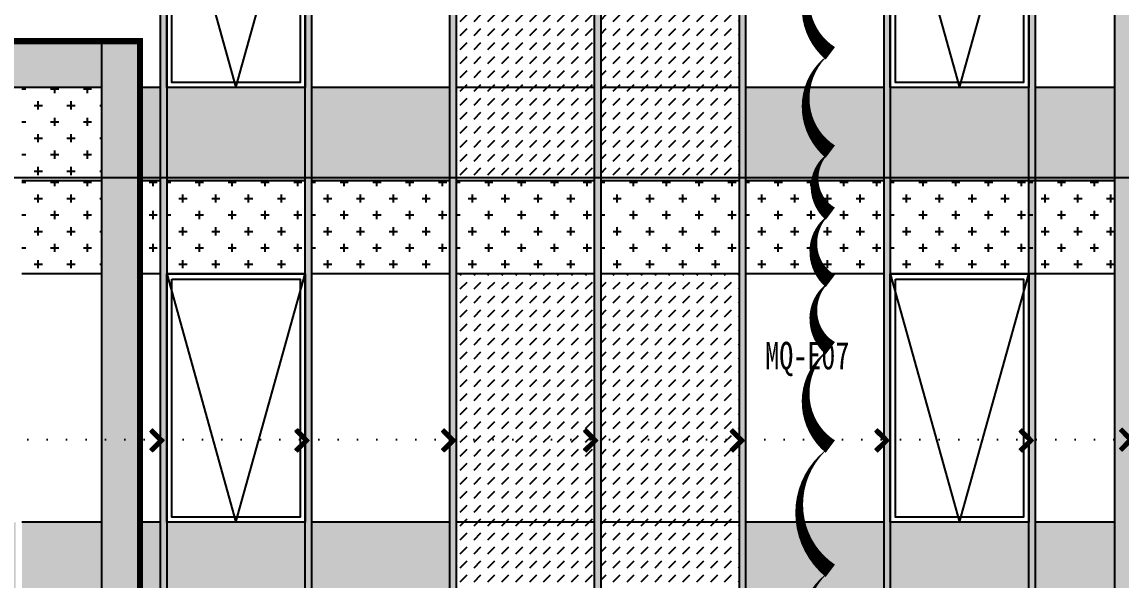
# Model space of a CAD drawing. Extents: x -863035 to 270371, y -8918 to 240488.
# Drawn here: x -272190 to -261558, y 39859 to 45260 of the extents above; entities that cross this region are included whole.
import ezdxf

# ---------------------------------------------------------------- set-up
doc = ezdxf.new("R2010")
doc.units = 0
doc.header["$LTSCALE"] = 1000
doc.header["$MEASUREMENT"] = 0
doc.linetypes.add('109-34 轴网$0$L1$0$$AUDIT_BAD_LTYPE1', pattern=[0])
doc.linetypes.add('DOT2', pattern=[0.125, 0, -0.125])
for name, color, linetype in [('01-标注_符号', 200, 'Continuous'), ('05-填充_156', 156, 'Continuous'), ('05-填充_18', 18, 'Continuous'), ('05-填充_天正', 26, 'Continuous'), ('A-C_窗', 140, 'Continuous'), ('D_铝板', 181, 'Continuous'), ('E-立面', 255, 'Continuous'), ('E-立面轮廓', 241, 'Continuous')]:
    doc.layers.add(name, color=color, linetype=linetype)
doc.layers.add('04-不打印_辅助线', color=165, linetype='Continuous', plot=False)
doc.layers.add('DIM_MODI', color=6, linetype='Continuous', plot=False)
doc.styles.add('_TCH_LABEL', font='', dxfattribs={"width": 0.75})
doc.styles.add('logo-3', font='', dxfattribs={"width": 0.8})
doc.styles.get('_TCH_LABEL').set_extended_font_data('SimSun')
doc.styles.get('logo-3').set_extended_font_data('SimSun')
doc.dimstyles.new('副本 ISO-1', dxfattribs={"dimtxt": 2.5, "dimasz": 1.5, "dimexe": 1.25, "dimexo": 0.625, "dimtad": 1, "dimdec": 0, "dimtxsty": 'logo-3', "dimblk": 'ARCHTICK', "dimcen": 2.5, "dimdle": 1, "dimadec": 0, "dimazin": 0, "dimtfac": 1, "dimtdec": 0, "dimtix": 1, "dimtmove": 0, "dimatfit": 3, "dimldrblk": 'AR', "dimfxl": 0, "dimarcsym": 0})
pattern_1 = [(45, (56279.99, 19107.46), (4e-14, 134.70384), [95.25, -95.25])]
pattern_2 = [(45, (56279.99, 23307.46), (4e-14, 134.70384), [95.25, -95.25])]

# ---------------------------------------------------------------- blocks, each defined once
blk = doc.blocks.new('A$C2DDF4F07')
at = {"layer": 'A-C_窗'}
for points in [[(0, 2400), (1340, 2400), (1340, 0), (0, 0)], [(50, 2350), (1290, 2350), (1290, 50), (50, 50)]]:
    blk.add_lwpolyline(points, close=True, dxfattribs=at)
blk.add_lwpolyline([(0, 2400), (670, 0), (1340, 2400)], dxfattribs=at)
blk = doc.blocks.new('*U31')
at = {"layer": '05-填充_18'}
h = blk.add_hatch(color=256, dxfattribs=at)
h.dxf.hatch_style = 1
h.paths.add_polyline_path([(60, -12790), (0, -12790), (0, 310), (60, 310)])
blk.add_lwpolyline([(60, -12790), (0, -12790), (0, 310), (60, 310)], close=True)
blk = doc.blocks.new('*U23')
at = {"layer": '05-填充_18'}
h = blk.add_hatch(color=256, dxfattribs=at)
h.dxf.hatch_style = 1
h.paths.add_polyline_path([(60, -15050), (0, -15050), (0, 310), (60, 310)])
blk.add_lwpolyline([(60, -15050), (0, -15050), (0, 310), (60, 310)], close=True)
blk = doc.blocks.new('_ArchTick')
at = {"color": 0, "linetype": 'ByBlock', "const_width": 0.4}
blk.add_lwpolyline([(-0.5, -0.5), (0.5, 0.5)], dxfattribs=at)
blk = doc.blocks.new('*X7')
at = {"color": 0}
for p, q in [((-1012.3116, 1692.7221), (-1012.3116, 1692.7226)), ((-1012.3115, 1692.7227), (-1012.2838, 1692.7227)), ((-1012.3111, 1692.7217), (-1012.2828, 1692.7217)), ((-1012.3106, 1692.7211), (-1012.3106, 1692.7236)), ((-1012.3105, 1692.7237), (-1012.2848, 1692.7237)), ((-1012.3101, 1692.7207), (-1012.2818, 1692.7207)), ((-1012.3096, 1692.7201), (-1012.3096, 1692.7246)), ((-1012.3095, 1692.7247), (-1012.2858, 1692.7247)), ((-1012.3091, 1692.7197), (-1012.2808, 1692.7197)), ((-1012.3086, 1692.7191), (-1012.3086, 1692.7256)), ((-1012.3085, 1692.7257), (-1012.2868, 1692.7257)), ((-1012.3081, 1692.7187), (-1012.2798, 1692.7187)), ((-1012.3076, 1692.7181), (-1012.3076, 1692.7266)), ((-1012.3075, 1692.7267), (-1012.2878, 1692.7267)), ((-1012.3071, 1692.7177), (-1012.2788, 1692.7177)), ((-1012.3066, 1692.7171), (-1012.3066, 1692.7276)), ((-1012.3065, 1692.7277), (-1012.2888, 1692.7277)), ((-1012.3061, 1692.7167), (-1012.2778, 1692.7167)), ((-1012.3056, 1692.7161), (-1012.3056, 1692.7286)), ((-1012.3055, 1692.7287), (-1012.2898, 1692.7287)), ((-1012.3051, 1692.7157), (-1012.2768, 1692.7157)), ((-1012.3046, 1692.7151), (-1012.3046, 1692.7296)), ((-1012.3045, 1692.7297), (-1012.2908, 1692.7297)), ((-1012.3041, 1692.7147), (-1012.2758, 1692.7147)), ((-1012.3036, 1692.7141), (-1012.3036, 1692.7306)), ((-1012.3035, 1692.7307), (-1012.2918, 1692.7307)), ((-1012.3031, 1692.7137), (-1012.2748, 1692.7137)), ((-1012.3026, 1692.7131), (-1012.3026, 1692.7316)), ((-1012.3025, 1692.7317), (-1012.2928, 1692.7317)), ((-1012.3021, 1692.7127), (-1012.2738, 1692.7127)), ((-1012.3016, 1692.7121), (-1012.3016, 1692.7326)), ((-1012.3015, 1692.7327), (-1012.2938, 1692.7327)), ((-1012.3011, 1692.7117), (-1012.2728, 1692.7117)), ((-1012.3006, 1692.7111), (-1012.3006, 1692.7336)), ((-1012.3005, 1692.7337), (-1012.2948, 1692.7337)), ((-1012.3001, 1692.7107), (-1012.2718, 1692.7107)), ((-1012.2996, 1692.7101), (-1012.2996, 1692.7346)), ((-1012.2995, 1692.7347), (-1012.2958, 1692.7347)), ((-1012.2991, 1692.7097), (-1012.2708, 1692.7097)), ((-1012.2986, 1692.7091), (-1012.2986, 1692.7356)), ((-1012.2985, 1692.7357), (-1012.2968, 1692.7357)), ((-1012.2981, 1692.7087), (-1012.2698, 1692.7087)), ((-1012.2976, 1692.7081), (-1012.2976, 1692.7364)), ((-1012.2971, 1692.7077), (-1012.2688, 1692.7077)), ((-1012.2966, 1692.7071), (-1012.2966, 1692.7354)), ((-1012.2961, 1692.7067), (-1012.2678, 1692.7067)), ((-1012.2956, 1692.7061), (-1012.2956, 1692.7344)), ((-1012.2951, 1692.7057), (-1012.2668, 1692.7057)), ((-1012.2946, 1692.7051), (-1012.2946, 1692.7334)), ((-1012.2936, 1692.7041), (-1012.2936, 1692.7324)), ((-1012.2926, 1692.7031), (-1012.2926, 1692.7314)), ((-1012.2916, 1692.7021), (-1012.2916, 1692.7304)), ((-1012.2906, 1692.7011), (-1012.2906, 1692.7294)), ((-1012.2896, 1692.7001), (-1012.2896, 1692.7284)), ((-1012.2886, 1692.6991), (-1012.2886, 1692.7274)), ((-1012.2876, 1692.6981), (-1012.2876, 1692.7264)), ((-1012.2866, 1692.6971), (-1012.2866, 1692.7254)), ((-1012.2856, 1692.6961), (-1012.2856, 1692.7244)), ((-1012.2846, 1692.6951), (-1012.2846, 1692.7234)), ((-1012.2836, 1692.6941), (-1012.2836, 1692.7224)), ((-1012.2826, 1692.6931), (-1012.2826, 1692.7214)), ((-1012.2816, 1692.6921), (-1012.2816, 1692.7204)), ((-1012.2806, 1692.6911), (-1012.2806, 1692.7194)), ((-1012.2796, 1692.6901), (-1012.2796, 1692.7184)), ((-1012.2786, 1692.6891), (-1012.2786, 1692.7174)), ((-1012.2776, 1692.6881), (-1012.2776, 1692.7164)), ((-1012.2766, 1692.6871), (-1012.2766, 1692.7154)), ((-1012.2756, 1692.6861), (-1012.2756, 1692.7144)), ((-1012.2746, 1692.6851), (-1012.2746, 1692.7134)), ((-1012.2736, 1692.6841), (-1012.2736, 1692.7124)), ((-1012.2726, 1692.6831), (-1012.2726, 1692.7114)), ((-1012.2716, 1692.6821), (-1012.2716, 1692.7104)), ((-1012.2706, 1692.6811), (-1012.2706, 1692.7094)), ((-1012.2696, 1692.6801), (-1012.2696, 1692.7084)), ((-1012.2686, 1692.6791), (-1012.2686, 1692.7074)), ((-1012.2676, 1692.6781), (-1012.2676, 1692.7064)), ((-1012.2666, 1692.6771), (-1012.2666, 1692.7054)), ((-1012.2941, 1692.7047), (-1012.2658, 1692.7047)), ((-1012.2931, 1692.7037), (-1012.2648, 1692.7037)), ((-1012.2921, 1692.7027), (-1012.2638, 1692.7027)), ((-1012.2911, 1692.7017), (-1012.2628, 1692.7017)), ((-1012.2901, 1692.7007), (-1012.2618, 1692.7007)), ((-1012.2896, 1692.6397), (-1012.2613, 1692.6397)), ((-1012.2896, 1692.6114), (-1012.2896, 1692.6397)), ((-1012.2891, 1692.6997), (-1012.2608, 1692.6997)), ((-1012.2886, 1692.6407), (-1012.2603, 1692.6407)), ((-1012.2886, 1692.6124), (-1012.2886, 1692.6407)), ((-1012.2881, 1692.6987), (-1012.2598, 1692.6987)), ((-1012.2876, 1692.6417), (-1012.2593, 1692.6417)), ((-1012.2876, 1692.6134), (-1012.2876, 1692.6417)), ((-1012.2871, 1692.6977), (-1012.2588, 1692.6977)), ((-1012.2866, 1692.6427), (-1012.2583, 1692.6427)), ((-1012.2866, 1692.6144), (-1012.2866, 1692.6427)), ((-1012.2861, 1692.6967), (-1012.2578, 1692.6967)), ((-1012.2856, 1692.6437), (-1012.2573, 1692.6437)), ((-1012.2856, 1692.6154), (-1012.2856, 1692.6437)), ((-1012.2851, 1692.6957), (-1012.2568, 1692.6957)), ((-1012.2846, 1692.6447), (-1012.2563, 1692.6447)), ((-1012.2846, 1692.6164), (-1012.2846, 1692.6447)), ((-1012.2841, 1692.6947), (-1012.2558, 1692.6947)), ((-1012.2836, 1692.6457), (-1012.2553, 1692.6457)), ((-1012.2836, 1692.6174), (-1012.2836, 1692.6457)), ((-1012.2831, 1692.6937), (-1012.2548, 1692.6937)), ((-1012.2826, 1692.6467), (-1012.2543, 1692.6467)), ((-1012.2826, 1692.6184), (-1012.2826, 1692.6467)), ((-1012.2821, 1692.6927), (-1012.2538, 1692.6927)), ((-1012.2816, 1692.6477), (-1012.2533, 1692.6477)), ((-1012.2816, 1692.6194), (-1012.2816, 1692.6477)), ((-1012.2811, 1692.6917), (-1012.2528, 1692.6917)), ((-1012.2806, 1692.6487), (-1012.2523, 1692.6487)), ((-1012.2806, 1692.6204), (-1012.2806, 1692.6487)), ((-1012.2801, 1692.6907), (-1012.2518, 1692.6907)), ((-1012.2796, 1692.6497), (-1012.2513, 1692.6497)), ((-1012.2796, 1692.6214), (-1012.2796, 1692.6497)), ((-1012.2791, 1692.6897), (-1012.2508, 1692.6897)), ((-1012.2786, 1692.6507), (-1012.2503, 1692.6507)), ((-1012.2786, 1692.6224), (-1012.2786, 1692.6507)), ((-1012.2781, 1692.6887), (-1012.2498, 1692.6887)), ((-1012.2776, 1692.6517), (-1012.2493, 1692.6517)), ((-1012.2776, 1692.6234), (-1012.2776, 1692.6517)), ((-1012.2771, 1692.6877), (-1012.2488, 1692.6877)), ((-1012.2766, 1692.6527), (-1012.2483, 1692.6527)), ((-1012.2766, 1692.6244), (-1012.2766, 1692.6527)), ((-1012.2761, 1692.6867), (-1012.2478, 1692.6867)), ((-1012.2756, 1692.6537), (-1012.2473, 1692.6537)), ((-1012.2756, 1692.6254), (-1012.2756, 1692.6537)), ((-1012.2751, 1692.6857), (-1012.2468, 1692.6857)), ((-1012.2746, 1692.6547), (-1012.2463, 1692.6547)), ((-1012.2746, 1692.6264), (-1012.2746, 1692.6547)), ((-1012.2741, 1692.6847), (-1012.2458, 1692.6847)), ((-1012.2736, 1692.6557), (-1012.2453, 1692.6557)), ((-1012.2736, 1692.6274), (-1012.2736, 1692.6557)), ((-1012.2731, 1692.6837), (-1012.2448, 1692.6837)), ((-1012.2726, 1692.6567), (-1012.2443, 1692.6567)), ((-1012.2726, 1692.6284), (-1012.2726, 1692.6567)), ((-1012.2721, 1692.6827), (-1012.2438, 1692.6827)), ((-1012.2716, 1692.6577), (-1012.2433, 1692.6577)), ((-1012.2716, 1692.6294), (-1012.2716, 1692.6577)), ((-1012.2711, 1692.6817), (-1012.2428, 1692.6817)), ((-1012.2706, 1692.6587), (-1012.2423, 1692.6587)), ((-1012.2706, 1692.6304), (-1012.2706, 1692.6587)), ((-1012.2701, 1692.6807), (-1012.2418, 1692.6807)), ((-1012.2696, 1692.6597), (-1012.2413, 1692.6597)), ((-1012.2696, 1692.6314), (-1012.2696, 1692.6597)), ((-1012.2691, 1692.6797), (-1012.2408, 1692.6797)), ((-1012.2686, 1692.6607), (-1012.2403, 1692.6607)), ((-1012.2686, 1692.6324), (-1012.2686, 1692.6607)), ((-1012.2681, 1692.6787), (-1012.2398, 1692.6787)), ((-1012.2676, 1692.6617), (-1012.2393, 1692.6617)), ((-1012.2676, 1692.6334), (-1012.2676, 1692.6617)), ((-1012.2671, 1692.6777), (-1012.2388, 1692.6777)), ((-1012.2666, 1692.6627), (-1012.2383, 1692.6627)), ((-1012.2666, 1692.6344), (-1012.2666, 1692.6627)), ((-1012.2661, 1692.6767), (-1012.2378, 1692.6767)), ((-1012.2656, 1692.6761), (-1012.2656, 1692.7044)), ((-1012.2656, 1692.6637), (-1012.2373, 1692.6637)), ((-1012.2656, 1692.6354), (-1012.2656, 1692.6637)), ((-1012.2651, 1692.6757), (-1012.2368, 1692.6757)), ((-1012.2646, 1692.6751), (-1012.2646, 1692.7034)), ((-1012.2646, 1692.6647), (-1012.2363, 1692.6647)), ((-1012.2646, 1692.6364), (-1012.2646, 1692.6647)), ((-1012.2641, 1692.6747), (-1012.2358, 1692.6747)), ((-1012.2636, 1692.6741), (-1012.2636, 1692.7024)), ((-1012.2636, 1692.6657), (-1012.2353, 1692.6657)), ((-1012.2636, 1692.6374), (-1012.2636, 1692.6657)), ((-1012.2631, 1692.6737), (-1012.2348, 1692.6737)), ((-1012.2626, 1692.6731), (-1012.2626, 1692.7014)), ((-1012.2626, 1692.6667), (-1012.2343, 1692.6667)), ((-1012.2626, 1692.6384), (-1012.2626, 1692.6667)), ((-1012.2621, 1692.6727), (-1012.2338, 1692.6727)), ((-1012.2616, 1692.6721), (-1012.2616, 1692.7004)), ((-1012.2616, 1692.6677), (-1012.2333, 1692.6677)), ((-1012.2616, 1692.6394), (-1012.2616, 1692.6677)), ((-1012.2611, 1692.6717), (-1012.2328, 1692.6717)), ((-1012.2606, 1692.6711), (-1012.2606, 1692.6994)), ((-1012.2606, 1692.6687), (-1012.2323, 1692.6687)), ((-1012.2606, 1692.6404), (-1012.2606, 1692.6687)), ((-1012.2601, 1692.6707), (-1012.2318, 1692.6707)), ((-1012.2596, 1692.6701), (-1012.2596, 1692.6984)), ((-1012.2596, 1692.6697), (-1012.2313, 1692.6697)), ((-1012.2596, 1692.6414), (-1012.2596, 1692.6697)), ((-1012.2586, 1692.6424), (-1012.2586, 1692.6974)), ((-1012.2576, 1692.6434), (-1012.2576, 1692.6964)), ((-1012.2566, 1692.6444), (-1012.2566, 1692.6954)), ((-1012.2556, 1692.6454), (-1012.2556, 1692.6944)), ((-1012.2546, 1692.6464), (-1012.2546, 1692.6934)), ((-1012.2536, 1692.6474), (-1012.2536, 1692.6924)), ((-1012.2526, 1692.6484), (-1012.2526, 1692.6914)), ((-1012.2516, 1692.6494), (-1012.2516, 1692.6904)), ((-1012.2506, 1692.6504), (-1012.2506, 1692.6894)), ((-1012.2496, 1692.6514), (-1012.2496, 1692.6884)), ((-1012.2486, 1692.6524), (-1012.2486, 1692.6874)), ((-1012.2476, 1692.6534), (-1012.2476, 1692.6864)), ((-1012.2466, 1692.6544), (-1012.2466, 1692.6854)), ((-1012.2456, 1692.6554), (-1012.2456, 1692.6844)), ((-1012.2446, 1692.6564), (-1012.2446, 1692.6834)), ((-1012.2436, 1692.6574), (-1012.2436, 1692.6824)), ((-1012.2426, 1692.6584), (-1012.2426, 1692.6814)), ((-1012.2416, 1692.6594), (-1012.2416, 1692.6804)), ((-1012.2406, 1692.6604), (-1012.2406, 1692.6794)), ((-1012.2396, 1692.6614), (-1012.2396, 1692.6784)), ((-1012.2386, 1692.6624), (-1012.2386, 1692.6774)), ((-1012.2376, 1692.6634), (-1012.2376, 1692.6764)), ((-1012.2366, 1692.6644), (-1012.2366, 1692.6754)), ((-1012.2356, 1692.6654), (-1012.2356, 1692.6744)), ((-1012.2346, 1692.6664), (-1012.2346, 1692.6734)), ((-1012.2336, 1692.6674), (-1012.2336, 1692.6724)), ((-1012.2326, 1692.6684), (-1012.2326, 1692.6714)), ((-1012.2316, 1692.6694), (-1012.2316, 1692.6704)), ((-1012.3116, 1692.6177), (-1012.2833, 1692.6177)), ((-1012.3116, 1692.6172), (-1012.3116, 1692.6177)), ((-1012.3111, 1692.6167), (-1012.2843, 1692.6167)), ((-1012.3106, 1692.6187), (-1012.2823, 1692.6187)), ((-1012.3106, 1692.6162), (-1012.3106, 1692.6187)), ((-1012.3101, 1692.6157), (-1012.2853, 1692.6157)), ((-1012.3096, 1692.6197), (-1012.2813, 1692.6197)), ((-1012.3096, 1692.6152), (-1012.3096, 1692.6197)), ((-1012.3091, 1692.6147), (-1012.2863, 1692.6147)), ((-1012.3086, 1692.6207), (-1012.2803, 1692.6207)), ((-1012.3086, 1692.6142), (-1012.3086, 1692.6207)), ((-1012.3081, 1692.6137), (-1012.2873, 1692.6137)), ((-1012.3076, 1692.6217), (-1012.2793, 1692.6217)), ((-1012.3076, 1692.6132), (-1012.3076, 1692.6217)), ((-1012.3071, 1692.6127), (-1012.2883, 1692.6127)), ((-1012.3066, 1692.6227), (-1012.2783, 1692.6227)), ((-1012.3066, 1692.6122), (-1012.3066, 1692.6227)), ((-1012.3061, 1692.6117), (-1012.2893, 1692.6117)), ((-1012.3056, 1692.6237), (-1012.2773, 1692.6237)), ((-1012.3056, 1692.6112), (-1012.3056, 1692.6237)), ((-1012.3051, 1692.6107), (-1012.2903, 1692.6107)), ((-1012.3046, 1692.6247), (-1012.2763, 1692.6247)), ((-1012.3046, 1692.6102), (-1012.3046, 1692.6247)), ((-1012.3041, 1692.6097), (-1012.2913, 1692.6097)), ((-1012.3036, 1692.6257), (-1012.2753, 1692.6257)), ((-1012.3036, 1692.6092), (-1012.3036, 1692.6257)), ((-1012.3031, 1692.6087), (-1012.2923, 1692.6087)), ((-1012.3026, 1692.6267), (-1012.2743, 1692.6267)), ((-1012.3026, 1692.6082), (-1012.3026, 1692.6267)), ((-1012.3021, 1692.6077), (-1012.2933, 1692.6077)), ((-1012.3016, 1692.6277), (-1012.2733, 1692.6277)), ((-1012.3016, 1692.6072), (-1012.3016, 1692.6277)), ((-1012.3011, 1692.6067), (-1012.2943, 1692.6067)), ((-1012.3006, 1692.6287), (-1012.2723, 1692.6287)), ((-1012.3006, 1692.6062), (-1012.3006, 1692.6287)), ((-1012.3001, 1692.6057), (-1012.2953, 1692.6057)), ((-1012.2996, 1692.6297), (-1012.2713, 1692.6297)), ((-1012.2996, 1692.6052), (-1012.2996, 1692.6297)), ((-1012.2991, 1692.6047), (-1012.2963, 1692.6047)), ((-1012.2986, 1692.6307), (-1012.2703, 1692.6307)), ((-1012.2986, 1692.6042), (-1012.2986, 1692.6307)), ((-1012.2981, 1692.6037), (-1012.2973, 1692.6037)), ((-1012.2976, 1692.6317), (-1012.2693, 1692.6317)), ((-1012.2976, 1692.6034), (-1012.2976, 1692.6317)), ((-1012.2966, 1692.6327), (-1012.2683, 1692.6327)), ((-1012.2966, 1692.6044), (-1012.2966, 1692.6327)), ((-1012.2956, 1692.6337), (-1012.2673, 1692.6337)), ((-1012.2956, 1692.6054), (-1012.2956, 1692.6337)), ((-1012.2946, 1692.6347), (-1012.2663, 1692.6347)), ((-1012.2946, 1692.6064), (-1012.2946, 1692.6347)), ((-1012.2936, 1692.6357), (-1012.2653, 1692.6357)), ((-1012.2936, 1692.6074), (-1012.2936, 1692.6357)), ((-1012.2926, 1692.6367), (-1012.2643, 1692.6367)), ((-1012.2926, 1692.6084), (-1012.2926, 1692.6367)), ((-1012.2916, 1692.6377), (-1012.2633, 1692.6377)), ((-1012.2916, 1692.6094), (-1012.2916, 1692.6377)), ((-1012.2906, 1692.6387), (-1012.2623, 1692.6387)), ((-1012.2906, 1692.6104), (-1012.2906, 1692.6387))]:
    blk.add_line(p, q, dxfattribs=at)
blk = doc.blocks.new('A-ARROW')
blk.add_lwpolyline([(0.0808, 0.0525), (0.0666, 0.0666), (0, 0), (0.0666, -0.0666), (0.0808, -0.0525), (0.0283, 0)], close=True)
at = {"rotation": 180}
blk.add_blockref('*X7', (-1012.2311, 1692.6699), dxfattribs=at)
blk = doc.blocks.new('AR')
at = {"xscale": -21.59999999986031, "yscale": 21.59999999999127, "zscale": 21.6, "rotation": 359.9999997162888}
blk.add_blockref('A-ARROW', (0, 0), dxfattribs=at)
blk = doc.blocks.new('htgrsjuhytj')
at = {"layer": '05-填充_156'}
h = blk.add_hatch(dxfattribs=at)
h.set_pattern_fill('DASH', color=256, scale=100, angle=135)
h.set_pattern_definition(pattern_2)
h.paths.add_polyline_path([(45765.7, -7548.3), (44425.7, -7548.3), (44425.7, -10848.3), (45765.7, -10848.3)])
h = blk.add_hatch(dxfattribs=at)
h.set_pattern_fill('DASH', color=256, scale=100, angle=135)
h.set_pattern_definition(pattern_2)
h.paths.add_polyline_path([(47165.7, -7548.3), (45825.7, -7548.3), (45825.7, -10848.3), (47165.7, -10848.3)])
h = blk.add_hatch(dxfattribs=at)
h.set_pattern_fill('CROSS', color=136, scale=100, angle=90)
h.set_pattern_definition([(360, (59080, 20007.46), (158.75, 158.75), [79.375, -238.125]), (90, (59119.68, 19967.77), (-158.75, 158.75), [79.375, -238.125])])
h.paths.add_polyline_path([(40995.7, -9948.3), (40225.7, -9948.3), (40225.7, -10848.3), (40995.7, -10848.3)])
h = blk.add_hatch(dxfattribs=at)
h.set_pattern_fill('CROSS', color=136, scale=100, angle=90)
h.set_pattern_definition([(360, (59080, 19107.46), (158.75, 158.75), [79.375, -238.125]), (90, (59119.68, 19067.77), (-158.75, 158.75), [79.375, -238.125])])
h.paths.add_polyline_path([(40995.7, -10848.3), (40225.7, -10848.3), (40225.7, -11748.3), (40995.7, -11748.3)])
h = blk.add_hatch(dxfattribs=at)
h.set_pattern_fill('CROSS', color=136, scale=100, angle=90)
h.set_pattern_definition([(360, (59080, 19107.46), (158.75, 158.75), [79.375, -238.125]), (90, (59119.68, 19067.77), (-158.75, 158.75), [79.375, -238.125])])
h.paths.add_polyline_path([(41565.7, -10848.3), (41345.7, -10848.3), (41345.7, -11748.3), (41565.7, -11748.3)])
h = blk.add_hatch(dxfattribs=at)
h.set_pattern_fill('CROSS', color=136, scale=100, angle=90)
h.set_pattern_definition([(360, (60480, 19107.46), (158.75, 158.75), [79.375, -238.125]), (90, (60519.68, 19067.77), (-158.75, 158.75), [79.375, -238.125])])
h.paths.add_polyline_path([(42965.7, -10848.3), (41625.7, -10848.3), (41625.7, -11748.3), (42965.7, -11748.3)])
h = blk.add_hatch(dxfattribs=at)
h.set_pattern_fill('CROSS', color=136, scale=100, angle=90)
h.set_pattern_definition([(360, (61880, 19107.46), (158.75, 158.75), [79.375, -238.125]), (90, (61919.68, 19067.77), (-158.75, 158.75), [79.375, -238.125])])
h.paths.add_polyline_path([(44365.7, -10848.3), (43025.7, -10848.3), (43025.7, -11748.3), (44365.7, -11748.3)])
h = blk.add_hatch(dxfattribs=at)
h.set_pattern_fill('CROSS', color=136, scale=100, angle=90)
h.set_pattern_definition([(360, (63280, 19107.46), (158.75, 158.75), [79.375, -238.125]), (90, (63319.68, 19067.77), (-158.75, 158.75), [79.375, -238.125])])
h.paths.add_polyline_path([(45765.7, -10848.3), (44425.7, -10848.3), (44425.7, -11748.3), (45765.7, -11748.3)])
h = blk.add_hatch(dxfattribs=at)
h.set_pattern_fill('CROSS', color=136, scale=100, angle=90)
h.set_pattern_definition([(360, (64680, 19107.46), (158.75, 158.75), [79.375, -238.125]), (90, (64719.68, 19067.77), (-158.75, 158.75), [79.375, -238.125])])
h.paths.add_polyline_path([(47165.7, -10848.3), (45825.7, -10848.3), (45825.7, -11748.3), (47165.7, -11748.3)])
h = blk.add_hatch(dxfattribs=at)
h.set_pattern_fill('CROSS', color=136, scale=100, angle=90)
h.set_pattern_definition([(360, (66080, 19107.46), (158.75, 158.75), [79.375, -238.125]), (90, (66119.68, 19067.77), (-158.75, 158.75), [79.375, -238.125])])
h.paths.add_polyline_path([(48565.7, -10848.3), (47225.7, -10848.3), (47225.7, -11748.3), (48565.7, -11748.3)])
h = blk.add_hatch(dxfattribs=at)
h.set_pattern_fill('CROSS', color=136, scale=100, angle=90)
h.set_pattern_definition([(360, (67480, 19107.46), (158.75, 158.75), [79.375, -238.125]), (90, (67519.68, 19067.77), (-158.75, 158.75), [79.375, -238.125])])
h.paths.add_polyline_path([(49965.7, -10848.3), (48625.7, -10848.3), (48625.7, -11748.3), (49965.7, -11748.3)])
h = blk.add_hatch(dxfattribs=at)
h.set_pattern_fill('CROSS', color=136, scale=100, angle=90)
h.set_pattern_definition([(360, (68820, 19107.46), (158.75, 158.75), [79.375, -238.125]), (90, (68859.68, 19067.77), (-158.75, 158.75), [79.375, -238.125])])
h.paths.add_polyline_path([(50795.7, -10848.3), (49965.7, -10848.3), (49965.7, -11748.3), (50795.7, -11748.3)])
h = blk.add_hatch(dxfattribs=at)
h.set_pattern_fill('DASH', color=256, scale=100, angle=135)
h.set_pattern_definition(pattern_1)
h.paths.add_polyline_path([(45765.7, -11748.3), (44425.7, -11748.3), (44425.7, -15048.3), (45765.7, -15048.3)])
h = blk.add_hatch(dxfattribs=at)
h.set_pattern_fill('DASH', color=256, scale=100, angle=135)
h.set_pattern_definition(pattern_1)
h.paths.add_polyline_path([(47165.7, -11748.3), (45825.7, -11748.3), (45825.7, -15048.3), (47165.7, -15048.3)])
at = {"layer": '05-填充_18'}
h = blk.add_hatch(color=256, dxfattribs=at)
h.dxf.hatch_style = 1
h.paths.add_polyline_path([(50795.7, -20178.3), (51145.7, -20178.3), (51145.7, -4818.3), (50795.7, -4818.3)])
h = blk.add_hatch(color=256, dxfattribs=at)
h.dxf.hatch_style = 1
h.paths.add_polyline_path([(25395.7, -9518.3), (25395.7, -9948.3), (40995.7, -9948.3), (40995.7, -9518.3)])
h = blk.add_hatch(color=256, dxfattribs=at)
h.dxf.hatch_style = 1
h.paths.add_polyline_path([(40995.7, -20178.3), (41345.7, -20178.3), (41345.7, -9518.3), (40995.7, -9518.3)])
at = {"layer": '05-填充_天正'}
h = blk.add_hatch(dxfattribs=at)
h.set_pattern_fill('AR-CONC', color=256, scale=200)
h.set_pattern_definition([(50, (11547.93, -166974.53), (364.36934, -31.87817), [38.1, -419.1]), (355, (11547.93, -166974.53), (-70.48565, 382.1133), [30.48, -335.28]), (100.451, (11578.3, -166977.2), (293.885, 350.2334), [32.38, -356.18]), (46.1842, (11547.93, -166872.93), (542.1581, -84.0847), [57.15, -628.65]), (96.6356, (11593.1, -166879.94), (474.8085, 494.8511), [48.57, -534.27]), (351.184, (11547.93, -166872.93), (474.8092, 494.8502), [45.72, -502.92]), (21, (11598.73, -166898.33), (303.22976, -204.53104), [38.1, -419.1]), (326, (11598.73, -166898.33), (123.6041, 368.3759), [30.48, -335.28]), (71.4514, (11624, -166915.38), (426.833, 163.8457), [32.38, -356.18]), (37.5, (11547.93, -166974.53), (6.17721, 169.11008), [0, -331.216, 0, -340.36, 0, -336.55]), (7.5, (11547.93, -166974.53), (133.63933, 200.36115), [0, -194.056, 0, -323.596, 0, -128.27]), (327.5, (11434.65, -166974.53), (271.18119, -11.45749), [0, -127, 0, -396.24, 0, -525.78]), (317.5, (11383.85, -166974.53), (296.25836, 50.85298), [0, -165.1, 0, -263.144, 0, -373.38])])
h.paths.add_polyline_path([(50025.7, -9948.3), (50795.7, -9948.3), (50795.7, -10848.3), (50025.7, -10848.3)])
h.paths.add_polyline_path([(48625.7, -10848.3), (49965.7, -10848.3), (49965.7, -9948.3), (48625.7, -9948.3)])
h.paths.add_polyline_path([(47225.7, -10848.3), (48565.7, -10848.3), (48565.7, -9948.3), (47225.7, -9948.3)])
h.paths.add_polyline_path([(43025.7, -9948.3), (44365.7, -9948.3), (44365.7, -10848.3), (43025.7, -10848.3)])
h.paths.add_polyline_path([(41625.7, -10848.3), (42965.7, -10848.3), (42965.7, -9948.3), (41625.7, -9948.3)])
h.paths.add_polyline_path([(41345.7, -10848.3), (41565.7, -10848.3), (41565.7, -9948.3), (41345.7, -9948.3)])
h.paths.add_polyline_path([(23995.7, -9948.3), (24765.7, -9948.3), (24765.7, -10848.3), (23995.7, -10848.3)])
h.paths.add_polyline_path([(23425.7, -10848.3), (23995.7, -10848.3), (23995.7, -9948.3), (23425.7, -9948.3)])
h.paths.add_polyline_path([(22025.7, -10848.3), (23365.7, -10848.3), (23365.7, -9948.3), (22025.7, -9948.3)])
h.paths.add_polyline_path([(17825.7, -10848.3), (19165.7, -10848.3), (19165.7, -9948.3), (17825.7, -9948.3)])
h.paths.add_polyline_path([(16425.7, -10848.3), (17765.7, -10848.3), (17765.7, -9948.3), (16425.7, -9948.3)])
h.paths.add_polyline_path([(15025.7, -10848.3), (16365.7, -10848.3), (16365.7, -9948.3), (15025.7, -9948.3)])
h.paths.add_polyline_path([(13625.7, -10848.3), (14965.7, -10848.3), (14965.7, -9948.3), (13625.7, -9948.3)])
h.paths.add_polyline_path([(11395.7, -10848.3), (12165.7, -10848.3), (12165.7, -9948.3), (11395.7, -9948.3)])
h = blk.add_hatch(dxfattribs=at)
h.set_pattern_fill('AR-CONC', color=256, scale=200)
h.set_pattern_definition([(50, (11547.93, -171174.53), (364.36934, -31.87817), [38.1, -419.1]), (355, (11547.93, -171174.53), (-70.48565, 382.1133), [30.48, -335.28]), (100.451, (11578.3, -171177.2), (293.885, 350.2334), [32.38, -356.18]), (46.1842, (11547.93, -171072.93), (542.1581, -84.0847), [57.15, -628.65]), (96.6356, (11593.1, -171079.94), (474.8085, 494.8511), [48.57, -534.27]), (351.184, (11547.93, -171072.93), (474.8092, 494.8502), [45.72, -502.92]), (21, (11598.73, -171098.33), (303.22976, -204.53104), [38.1, -419.1]), (326, (11598.73, -171098.33), (123.6041, 368.3759), [30.48, -335.28]), (71.4514, (11624, -171115.38), (426.833, 163.8457), [32.38, -356.18]), (37.5, (11547.93, -171174.53), (6.17721, 169.11008), [0, -331.216, 0, -340.36, 0, -336.55]), (7.5, (11547.93, -171174.53), (133.63933, 200.36115), [0, -194.056, 0, -323.596, 0, -128.27]), (327.5, (11434.65, -171174.53), (271.18119, -11.45749), [0, -127, 0, -396.24, 0, -525.78]), (317.5, (11383.85, -171174.53), (296.25836, 50.85298), [0, -165.1, 0, -263.144, 0, -373.38])])
h.paths.add_polyline_path([(50025.7, -14148.3), (50795.7, -14148.3), (50795.7, -15048.3), (50025.7, -15048.3)])
h.paths.add_polyline_path([(48625.7, -15048.3), (49965.7, -15048.3), (49965.7, -14148.3), (48625.7, -14148.3)])
h.paths.add_polyline_path([(47225.7, -15048.3), (48565.7, -15048.3), (48565.7, -14148.3), (47225.7, -14148.3)])
h.paths.add_polyline_path([(43025.7, -14148.3), (44365.7, -14148.3), (44365.7, -15048.3), (43025.7, -15048.3)])
h.paths.add_polyline_path([(41625.7, -15048.3), (42965.7, -15048.3), (42965.7, -14148.3), (41625.7, -14148.3)])
h.paths.add_polyline_path([(41345.7, -15048.3), (41565.7, -15048.3), (41565.7, -14148.3), (41345.7, -14148.3)])
h.paths.add_polyline_path([(40225.7, -14148.3), (40995.7, -14148.3), (40995.7, -15048.3), (40225.7, -15048.3)])
h.paths.add_polyline_path([(38825.7, -15048.3), (40165.7, -15048.3), (40165.7, -14148.3), (38825.7, -14148.3)])
h.paths.add_polyline_path([(34625.7, -14148.3), (35965.7, -14148.3), (35965.7, -15048.3), (34625.7, -15048.3)])
h.paths.add_polyline_path([(33225.7, -15048.3), (34565.7, -15048.3), (34565.7, -14148.3), (33225.7, -14148.3)])
h.paths.add_polyline_path([(31825.7, -14148.3), (33165.7, -14148.3), (33165.7, -15048.3), (31825.7, -15048.3)])
h.paths.add_polyline_path([(30425.7, -15048.3), (31765.7, -15048.3), (31765.7, -14148.3), (30425.7, -14148.3)])
h.paths.add_polyline_path([(26225.7, -14148.3), (27565.7, -14148.3), (27565.7, -15048.3), (26225.7, -15048.3)])
h.paths.add_polyline_path([(25395.7, -15048.3), (26165.7, -15048.3), (26165.7, -14148.3), (25395.7, -14148.3)])
h.paths.add_polyline_path([(23995.7, -14148.3), (24765.7, -14148.3), (24765.7, -15048.3), (23995.7, -15048.3)])
h.paths.add_polyline_path([(23425.7, -15048.3), (23995.7, -15048.3), (23995.7, -14148.3), (23425.7, -14148.3)])
h.paths.add_polyline_path([(22025.7, -15048.3), (23365.7, -15048.3), (23365.7, -14148.3), (22025.7, -14148.3)])
h.paths.add_polyline_path([(17825.7, -15048.3), (19165.7, -15048.3), (19165.7, -14148.3), (17825.7, -14148.3)])
h.paths.add_polyline_path([(16425.7, -15048.3), (17765.7, -15048.3), (17765.7, -14148.3), (16425.7, -14148.3)])
h.paths.add_polyline_path([(15025.7, -15048.3), (16365.7, -15048.3), (16365.7, -14148.3), (15025.7, -14148.3)])
h.paths.add_polyline_path([(13625.7, -15048.3), (14965.7, -15048.3), (14965.7, -14148.3), (13625.7, -14148.3)])
h.paths.add_polyline_path([(11395.7, -15048.3), (12165.7, -15048.3), (12165.7, -14148.3), (11395.7, -14148.3)])
h.paths.add_polyline_path([(10825.7, -15048.3), (11195.7, -15048.3), (11195.7, -14148.3), (10825.7, -14148.3)])
h.paths.add_polyline_path([(9425.7, -15048.3), (10765.7, -15048.3), (10765.7, -14148.3), (9425.7, -14148.3)])
h.paths.add_polyline_path([(8595.7, -15048.3), (9365.7, -15048.3), (9365.7, -14148.3), (8595.7, -14148.3)])
at = {"layer": '04-不打印_辅助线'}
blk.add_lwpolyline([(51086.2, -10818.3), (3570.3, -10818.3)], dxfattribs=at)
at = {"layer": 'A-C_窗'}
for points in [[(41565.7, -9948.3), (41345.7, -9948.3)], [(42965.7, -9948.3), (41625.7, -9948.3)], [(44365.7, -9948.3), (43025.7, -9948.3)], [(45765.7, -9948.3), (44425.7, -9948.3)], [(47165.7, -9948.3), (45825.7, -9948.3)], [(48565.7, -9948.3), (47225.7, -9948.3)], [(49965.7, -9948.3), (48625.7, -9948.3)], [(50795.7, -9948.3), (50025.7, -9948.3)], [(40995.7, -10848.3), (40225.7, -10848.3)], [(41565.7, -10848.3), (41345.7, -10848.3)], [(42965.7, -10848.3), (41625.7, -10848.3)], [(44365.7, -10848.3), (43025.7, -10848.3)], [(45765.7, -10848.3), (44425.7, -10848.3)], [(47165.7, -10848.3), (45825.7, -10848.3)], [(48565.7, -10848.3), (47225.7, -10848.3)], [(49965.7, -10848.3), (48625.7, -10848.3)], [(50795.7, -10848.3), (49965.7, -10848.3)], [(40995.7, -11748.3), (40225.7, -11748.3)], [(41565.7, -11748.3), (41345.7, -11748.3)], [(42965.7, -11748.3), (41625.7, -11748.3)], [(44365.7, -11748.3), (43025.7, -11748.3)], [(45765.7, -11748.3), (44425.7, -11748.3)], [(47165.7, -11748.3), (45825.7, -11748.3)], [(48565.7, -11748.3), (47225.7, -11748.3)], [(49965.7, -11748.3), (48625.7, -11748.3)], [(50795.7, -11748.3), (49965.7, -11748.3)], [(40995.7, -14148.3), (40225.7, -14148.3)], [(41565.7, -14148.3), (41345.7, -14148.3)], [(42965.7, -14148.3), (41625.7, -14148.3)], [(44365.7, -14148.3), (43025.7, -14148.3)], [(45765.7, -14148.3), (44425.7, -14148.3)], [(47165.7, -14148.3), (45825.7, -14148.3)], [(48565.7, -14148.3), (47225.7, -14148.3)], [(49965.7, -14148.3), (48625.7, -14148.3)], [(50795.7, -14148.3), (50025.7, -14148.3)]]:
    blk.add_lwpolyline(points, dxfattribs=at)
at = {"layer": 'E-立面', "linetype": '109-34 轴网$0$L1$0$$AUDIT_BAD_LTYPE1'}
for p, q in [((50795.7, -4818.3), (50795.7, -20178.3)), ((40995.7, -9518.3), (40995.7, -20178.3))]:
    blk.add_line(p, q, dxfattribs=at)
for points in [[(24835.7, -20178.3), (24835.7, -9518.3), (41345.7, -9518.3), (41345.7, -20178.3), (11195.7, -20178.3), (11195.7, -5318.3), (23995.7, -5318.3)], [(40995.7, -9948.3), (25395.7, -9948.3)]]:
    blk.add_lwpolyline(points, dxfattribs=at)
at = {"layer": 'E-立面轮廓', "const_width": 50}
blk.add_lwpolyline([(24810.7, -20178.3), (24810.7, -9493.3), (41370.7, -9493.3), (41370.7, -20203.3), (11170.7, -20203.3), (11170.7, -5293.3), (23995.7, -5293.3)], dxfattribs=at)
at = {"layer": '01-标注_符号', "color": 51, "linetype": 'DOT2', "ltscale": 1.5, "xscale": 75, "yscale": 75, "zscale": 75}
for p in [(41596.1, -13357.3), (43000.6, -13357.3), (44417.8, -13357.3), (45793.5, -13357.3), (47210.6, -13357.3), (48611.2, -13357.3), (50007.3, -13357.3)]:
    blk.add_blockref('AR', p, dxfattribs=at)
at = {"layer": 'A-C_窗'}
for p in [(41625.7, -9948.3), (48625.7, -9948.3), (41625.7, -14148.3), (48625.7, -14148.3)]:
    blk.add_blockref('A$C2DDF4F07', p, dxfattribs=at)
at = {"layer": 'D_铝板'}
for name, p in [('*U31', (41565.7, -5128.2)), ('*U31', (42965.7, -5128.2)), ('*U31', (44365.7, -5128.2)), ('*U31', (45765.7, -5128.2)), ('*U31', (47165.7, -5128.2)), ('*U23', (48565.7, -5128.2)), ('*U23', (49965.7, -5128.2))]:
    blk.add_blockref(name, p, dxfattribs=at)
at = {"layer": '01-标注_符号', "color": 51, "linetype": 'DOT2', "ltscale": 1.5}
blk.add_leader([(50976, -13348.9), (7263.9, -13348.9)], dimstyle='副本 ISO-1', override={"dimasz": 75, "dimtad": 0}, dxfattribs=at)

msp = doc.modelspace()

# ---------------------------------------------------------------- block references
msp.add_blockref('htgrsjuhytj', (-312416, 54574.5))

# ---------------------------------------------------------------- next in the draw order: linework, layer by layer
at = {"layer": 'DIM_MODI'}
msp.add_lwpolyline([(-264370.6, 45907.6, 0, 150, 0.5), (-264370.6, 44957.6, 0, 150, 0.5), (-264370.6, 44007.6, 0, 150, 0.5), (-264370.6, 43407.6, 0, 150, 0.5), (-264370.6, 42757.6, 0, 150, 0.5), (-264370.6, 42107.6, 0, 150, 0.5), (-264370.6, 41157.6, 0, 150, 0.5), (-264370.6, 39957.6, 0, 150, 0.5), (-264370.6, 38907.6, 0, 150, 0.5), (-264370.6, 38307.6, 0, 150, 0.5), (-264370.6, 37507.6, 0, 150, 0.5), (-264370.6, 36457.6, 0, 150, 0.5), (-264370.6, 35407.6, 0, 150, 0.5), (-264370.6, 34057.6, 0, 150, 0.5)], format="xyseb", dxfattribs=at)

# ---------------------------------------------------------------- next in the draw order: texts
at = {"layer": '01-标注_符号', "color": 7, "style": '_TCH_LABEL', "width": 0.75}
msp.add_text('MQ-E07', height=265.82, dxfattribs=at).set_placement((-265000, 41903.8))

doc.saveas('drawing.dxf')
